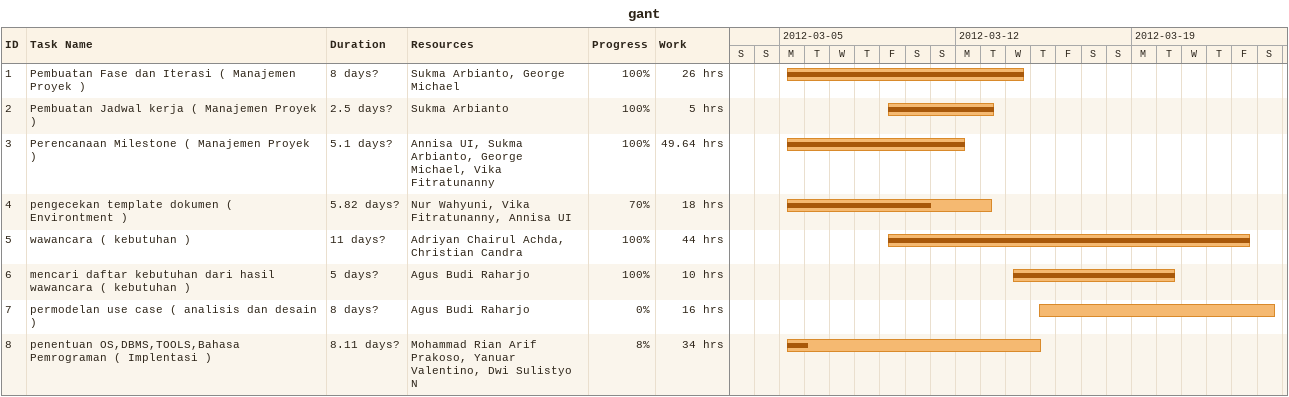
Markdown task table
gant

| ID | Task | Duration | Start | Finish | Resources | % complete | Work (h) |
|---|---|---|---|---|---|---|---|
| 1 | Pembuatan Fase dan Iterasi ( Manajemen Proyek ) | 8d? | 2012-03-05 | 2012-03-14 | Sukma Arbianto, George Michael | 100 | 26 |
| 2 | Pembuatan Jadwal kerja ( Manajemen Proyek ) | 2.5d? | 2012-03-09 | 2012-03-13 | Sukma Arbianto | 100 | 5 |
| 3 | Perencanaan Milestone ( Manajemen Proyek ) | 5.1d? | 2012-03-05 | 2012-03-12 | Annisa UI, Sukma Arbianto, George Michael, Vika Fitratunanny | 100 | 49.64 |
| 4 | pengecekan template dokumen ( Environtment ) | 5.82d? | 2012-03-05 | 2012-03-13 | Nur Wahyuni, Vika Fitratunanny, Annisa UI | 70 | 18 |
| 5 | wawancara ( kebutuhan ) | 11d? | 2012-03-09 | 2012-03-23 | Adriyan Chairul Achda, Christian Candra | 100 | 44 |
| 6 | mencari daftar kebutuhan dari hasil wawancara ( kebutuhan ) | 5d? | 2012-03-14 | 2012-03-20 | Agus Budi Raharjo | 100 | 10 |
| 7 | permodelan use case ( analisis dan desain ) | 8d? | 2012-03-15 | 2012-03-24 | Agus Budi Raharjo | 0 | 16 |
| 8 | penentuan OS,DBMS,TOOLS,Bahasa Pemrograman ( Implentasi ) | 8.11d? | 2012-03-05 | 2012-03-15 | Mohammad Rian Arif Prakoso, Yanuar Valentino, Dwi Sulistyo N | 8 | 34 |
